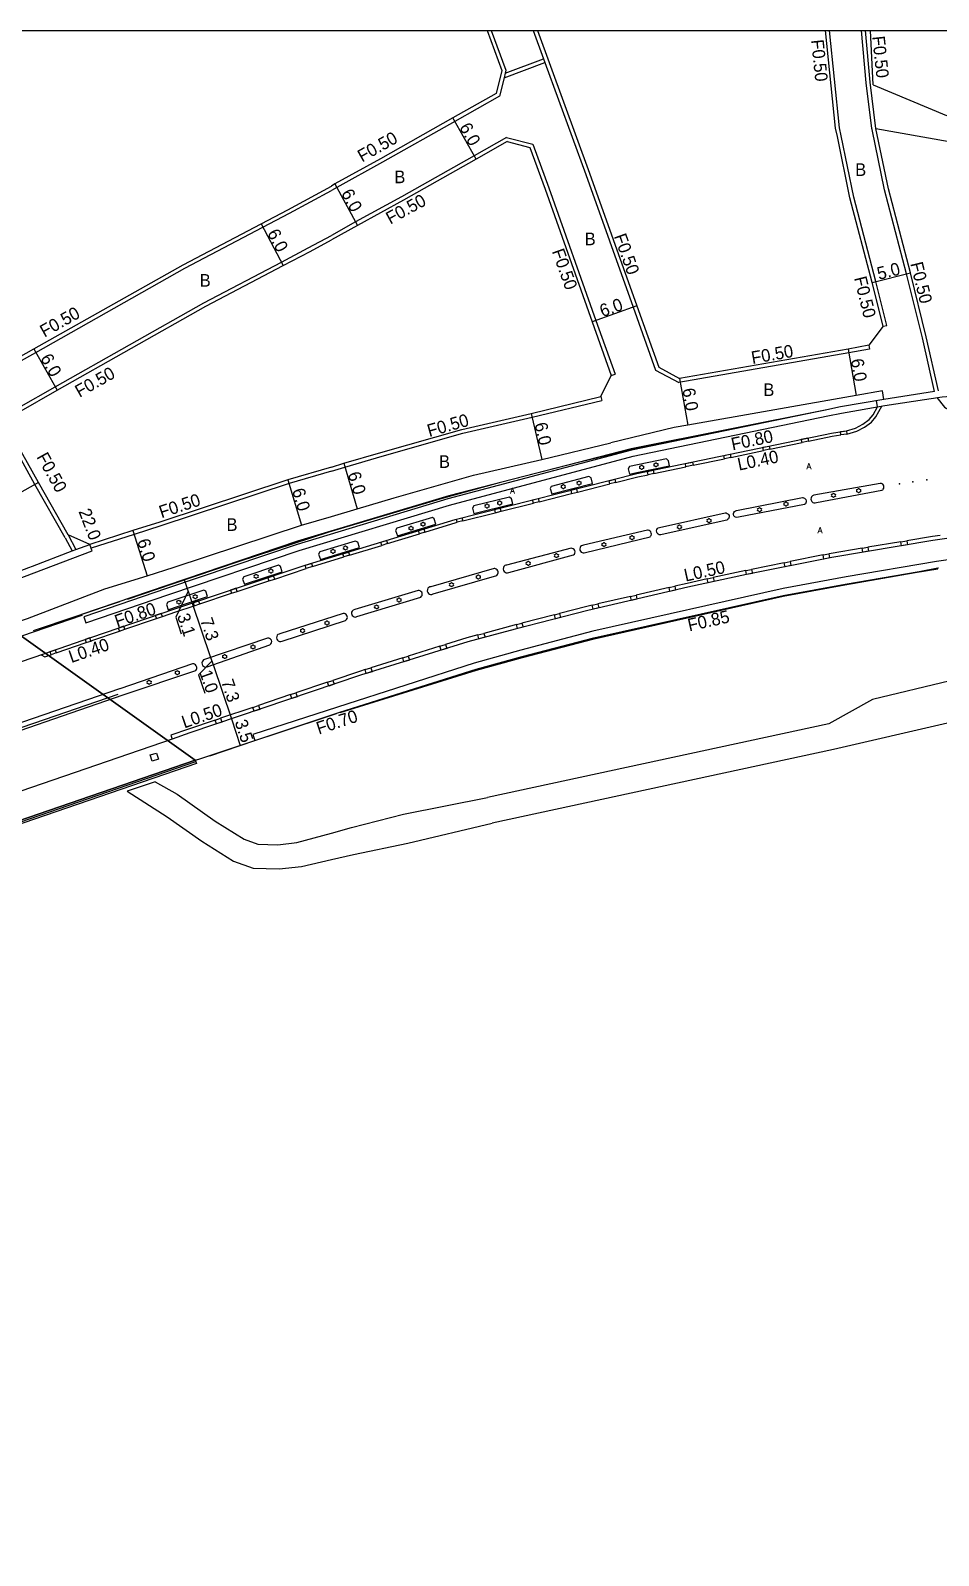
# Model space of a CAD drawing. Header units: metres. Extents: x -8000 to -6400, y -117600 to -117000.
# Drawn here: x -7521 to -7405.8, y -117193.5 to -117000 of the extents above; entities that cross this region are included whole.
import ezdxf

# ---------------------------------------------------------------- set-up
doc = ezdxf.new("R2010")
doc.units = ezdxf.units.M
doc.header["$LTSCALE"] = 2.5
for name, color, linetype in [('側溝・桝', 7, 'Continuous'), ('図郭', 7, 'Continuous'), ('幅員', 7, 'Continuous'), ('植栽', 7, 'Continuous'), ('歩道・分離帯・安全施設', 7, 'Continuous'), ('舗装', 7, 'Continuous'), ('道路', 7, 'Continuous')]:
    doc.layers.add(name, color=color, linetype=linetype)
doc.styles.get("Standard").update_dxf_attribs({"font": ''})
doc.styles.add('YOKO_DECO', font='txt.shx', dxfattribs={"bigfont": 'extfont.shx'})
doc.styles.get('Standard').set_extended_font_data('@MS PGothic')

# ---------------------------------------------------------------- blocks, each defined once
blk = doc.blocks.new('223900')
blk.add_lwpolyline([(-0.22, -0.37), (-0.44, -0.3), (-0.47, -0.27), (-0.48, -0.24), (-0.44, 0.01), (-0.48, 0.23), (-0.47, 0.27), (-0.45, 0.29), (-0.21, 0.38), (-0.04, 0.53), (0, 0.54), (0.03, 0.53), (0.22, 0.37), (0.44, 0.3), (0.47, 0.27), (0.48, 0.24), (0.44, -0.01), (0.48, -0.23), (0.47, -0.27), (0.45, -0.29), (0.21, -0.38), (0.04, -0.53), (0, -0.54), (-0.03, -0.53)], close=True)

msp = doc.modelspace()

# ---------------------------------------------------------------- linework, layer by layer
at = {"layer": '側溝・桝'}
for points in [[(-7462.56, -117000), (-7460.72, -117005.05)], [(-7457.24, -117000), (-7455.93, -117003.59), (-7455.76, -117004.06), (-7450.56, -117018.26), (-7444.58, -117035.09), (-7441.74, -117043.08)], [(-7418.39, -117012.33), (-7419.68, -117000)], [(-7414.27, -117012.55), (-7414.28, -117012.45), (-7415.02, -117006.62), (-7415.61, -117000)], [(-7413.78, -117012.45), (-7414.52, -117006.57), (-7415.11, -117000)], [(-7460.72, -117005.05), (-7460.81, -117005.42), (-7460.95, -117006.01), (-7461.51, -117008.32)], [(-7460.95, -117006.01), (-7455.76, -117004.06)], [(-7460.81, -117005.42), (-7455.93, -117003.59)], [(-7461.51, -117008.32), (-7467.2, -117011.53)], [(-7467.2, -117011.53), (-7476.38, -117016.72)], [(-7412.4, -117037.41), (-7413.77, -117031.85), (-7416.59, -117021.13), (-7418.18, -117013.36), (-7418.39, -117012.33)], [(-7406.34, -117045.79), (-7407.89, -117038.99), (-7409.89, -117030.86), (-7412.69, -117020.22), (-7414.27, -117012.55)], [(-7544.54, -117013.43), (-7539.96, -117021.77), (-7530.58, -117038.67), (-7528.16, -117043.03), (-7525.35, -117043.27), (-7524.76, -117043.32), (-7524.75, -117043.32), (-7520.34, -117040.84), (-7501.42, -117030.16), (-7491.52, -117024.95), (-7488.14, -117023.17), (-7482.85, -117020.3)], [(-7460.64, -117013.57), (-7464.74, -117015.89), (-7473.95, -117021.1)], [(-7460.64, -117013.57), (-7457.28, -117014.44)], [(-7457.28, -117014.44), (-7455.26, -117019.97), (-7449.29, -117036.77), (-7446.87, -117043.59)], [(-7476.38, -117016.72), (-7482.17, -117019.9)], [(-7482.17, -117019.9), (-7482.85, -117020.3)], [(-7473.95, -117021.1), (-7479.77, -117024.28)], [(-7479.77, -117024.28), (-7482.85, -117025.99)], [(-7516.6, -117064.36), (-7520.45, -117057.59), (-7523.9, -117051.35), (-7522.92, -117048.08), (-7522.49, -117047.83), (-7517.87, -117045.19), (-7499.03, -117034.55), (-7489.19, -117029.37), (-7485.79, -117027.58), (-7482.85, -117025.99)], [(-7420.02, -117048.11), (-7444.77, -117053.23), (-7468.09, -117059.43), (-7487.19, -117065.21), (-7503.74, -117070.79), (-7514.25, -117074.4), (-7513.99, -117075.16), (-7503.48, -117071.55), (-7486.94, -117065.98), (-7467.87, -117060.21), (-7444.58, -117054.02), (-7419.86, -117048.9), (-7418.14, -117048.53), (-7412.65, -117047.58), (-7405.39, -117046.47), (-7398.95, -117045.98), (-7368.98, -117041.98), (-7364.94, -117041.41), (-7344.4, -117038.73), (-7326.77, -117036.29), (-7293.63, -117030.43), (-7287.83, -117029.12)], [(-7412.88, -117037.53), (-7412.4, -117037.41)], [(-7414.66, -117039.94), (-7414.58, -117040.43)], [(-7414.58, -117040.43), (-7417.23, -117040.9), (-7438.77, -117044.66)], [(-7447.34, -117043.75), (-7446.87, -117043.59)], [(-7441.74, -117043.08), (-7438.77, -117044.66)], [(-7482.85, -117055.9), (-7481.13, -117055.39), (-7476.42, -117054), (-7466.19, -117051.1), (-7457.4, -117049.06), (-7448.55, -117046.93)], [(-7448.67, -117046.44), (-7448.55, -117046.93)], [(-7417.45, -117051.19), (-7416.22, -117050.83), (-7415.23, -117050.32), (-7414.36, -117049.69), (-7413.77, -117049.01), (-7413.04, -117047.64)], [(-7406.34, -117045.79), (-7412.77, -117046.8)], [(-7406.05, -117046.57), (-7405.1, -117047.79), (-7404.28, -117048.26), (-7403.37, -117048.6), (-7402.37, -117048.79), (-7401.47, -117048.77), (-7400.55, -117048.66), (-7400.49, -117048.65)], [(-7279.25, -117048.82), (-7279.44, -117048.09), (-7280.8, -117048.46), (-7285.65, -117049.57), (-7287.46, -117049.98), (-7299.94, -117052.52), (-7310.51, -117054.45), (-7325.24, -117056.74), (-7354.86, -117060.56), (-7374.7, -117063.09), (-7394.31, -117065.68), (-7396.65, -117066.04), (-7399.08, -117066.35), (-7406.08, -117067.36)], [(-7422.33, -117052.1), (-7419.35, -117051.48), (-7418.21, -117051.31)], [(-7432.18, -117054.16), (-7428.04, -117053.3)], [(-7427.25, -117053.13), (-7423.15, -117052.28)], [(-7441.96, -117056.2), (-7437.87, -117055.35)], [(-7436.98, -117055.16), (-7432.98, -117054.33)], [(-7482.85, -117055.9), (-7488.2, -117057.49), (-7504.47, -117062.86), (-7507.86, -117063.92), (-7513.33, -117065.66)], [(-7446.8, -117057.34), (-7443.99, -117056.63), (-7442.67, -117056.35)], [(-7456.49, -117059.78), (-7452.37, -117058.74)], [(-7451.61, -117058.55), (-7447.52, -117057.52)], [(-7466.19, -117062.22), (-7462.06, -117061.18)], [(-7461.33, -117060.99), (-7457.23, -117059.96)], [(-7470.99, -117063.64), (-7467.03, -117062.43), (-7466.89, -117062.39)], [(-7516.6, -117064.36), (-7515.73, -117066.03)], [(-7516.25, -117063.97), (-7515.26, -117065.85)], [(-7475.74, -117065.1), (-7471.69, -117063.86)], [(-7410.62, -117064.86), (-7414.8, -117065.55)], [(-7405.63, -117064.05), (-7406.62, -117064.19), (-7409.87, -117064.74)], [(-7523.27, -117068.89), (-7522.66, -117068.66), (-7521.24, -117068.12), (-7520.77, -117067.94), (-7515.73, -117066.03), (-7515.26, -117065.85), (-7513.5, -117065.19)], [(-7522.99, -117069.74), (-7513.19, -117066.03)], [(-7513.19, -117066.03), (-7513.3, -117065.72), (-7513.33, -117065.66), (-7513.5, -117065.19)], [(-7485.23, -117068.01), (-7481.26, -117066.79)], [(-7480.53, -117066.57), (-7476.46, -117065.32)], [(-7420.49, -117066.54), (-7424.67, -117067.38)], [(-7415.52, -117065.67), (-7419.45, -117066.33), (-7419.75, -117066.39)], [(-7406.08, -117067.36), (-7417.55, -117069.31), (-7425.53, -117070.81), (-7449.7, -117076.2), (-7458.83, -117078.63), (-7464.72, -117080.25), (-7482.08, -117085.86), (-7492.8, -117089.33), (-7492.55, -117090.07)], [(-7490.04, -117069.59), (-7486.03, -117068.25)], [(-7430.29, -117068.51), (-7434.43, -117069.41)], [(-7425.42, -117067.53), (-7429.55, -117068.36)], [(-7494.78, -117071.16), (-7490.78, -117069.83)], [(-7440.01, -117070.66), (-7444.21, -117071.63)], [(-7435.17, -117069.57), (-7437.74, -117070.14), (-7439.29, -117070.49)], [(-7499.55, -117072.75), (-7495.5, -117071.4)], [(-7444.91, -117071.8), (-7449.04, -117072.75)], [(-7509.04, -117075.97), (-7505.04, -117074.6)], [(-7504.28, -117074.35), (-7502.58, -117073.76), (-7500.24, -117072.98)], [(-7454.56, -117074.13), (-7458.67, -117075.19)], [(-7449.75, -117072.92), (-7450.43, -117073.07), (-7453.9, -117073.97)], [(-7513.37, -117077.46), (-7513.21, -117077.4), (-7509.73, -117076.21)], [(-7464.26, -117076.68), (-7465.67, -117077.06)], [(-7459.38, -117075.37), (-7459.67, -117075.44), (-7463.49, -117076.48)], [(-7517.77, -117078.97), (-7513.95, -117077.65)], [(-7469.07, -117078.12), (-7473.1, -117079.38)], [(-7465.67, -117077.06), (-7468.36, -117077.9)], [(-7519.65, -117079.19), (-7519.2, -117079.46), (-7519.19, -117079.46), (-7518.4, -117079.19)], [(-7473.8, -117079.59), (-7477.85, -117080.86)], [(-7478.57, -117081.08), (-7479.3, -117081.31), (-7482.67, -117082.45)], [(-7488.02, -117084.25), (-7492.09, -117085.63)], [(-7483.34, -117082.67), (-7487.37, -117084.03)], [(-7492.81, -117085.87), (-7496.91, -117087.26)], [(-7497.57, -117087.48), (-7500.95, -117088.62), (-7503.21, -117089.4), (-7503.04, -117089.89)]]:
    msp.add_lwpolyline(points, dxfattribs=at)
for points in [[(-7417.5, -117050.77), (-7417.45, -117051.19), (-7418.21, -117051.31), (-7418.27, -117050.89)], [(-7427.33, -117052.72), (-7427.25, -117053.13), (-7428.04, -117053.3), (-7428.12, -117052.88)], [(-7422.42, -117051.69), (-7422.33, -117052.1), (-7423.15, -117052.28), (-7423.24, -117051.86)], [(-7437.06, -117054.75), (-7436.98, -117055.16), (-7437.87, -117055.35), (-7437.95, -117054.94)], [(-7432.26, -117053.75), (-7432.18, -117054.16), (-7432.98, -117054.33), (-7433.06, -117053.92)], [(-7446.91, -117056.93), (-7446.8, -117057.34), (-7447.52, -117057.52), (-7447.63, -117057.11)], [(-7442.04, -117055.79), (-7441.96, -117056.2), (-7442.67, -117056.35), (-7442.76, -117055.94)], [(-7452.47, -117058.33), (-7452.37, -117058.74), (-7451.61, -117058.55), (-7451.71, -117058.14)], [(-7462.17, -117060.77), (-7462.06, -117061.18), (-7461.33, -117060.99), (-7461.43, -117060.59)], [(-7456.6, -117059.37), (-7456.49, -117059.78), (-7457.23, -117059.96), (-7457.33, -117059.55)], [(-7466.29, -117061.81), (-7466.19, -117062.22), (-7466.89, -117062.39), (-7466.99, -117061.99)], [(-7475.87, -117064.7), (-7475.74, -117065.1), (-7476.46, -117065.32), (-7476.58, -117064.92)], [(-7471.11, -117063.24), (-7470.99, -117063.64), (-7471.69, -117063.86), (-7471.81, -117063.45)], [(-7410.53, -117065.37), (-7410.62, -117064.86), (-7409.87, -117064.74), (-7409.79, -117065.25)], [(-7480.66, -117066.16), (-7480.53, -117066.57), (-7481.26, -117066.79), (-7481.38, -117066.39)], [(-7420.39, -117067.05), (-7420.49, -117066.54), (-7419.75, -117066.39), (-7419.65, -117066.9)], [(-7415.43, -117066.19), (-7415.52, -117065.67), (-7414.8, -117065.55), (-7414.72, -117066.07)], [(-7485.36, -117067.6), (-7485.23, -117068.01), (-7486.03, -117068.25), (-7486.16, -117067.85)], [(-7430.19, -117069.02), (-7430.29, -117068.51), (-7429.55, -117068.36), (-7429.45, -117068.87)], [(-7425.31, -117068.04), (-7425.42, -117067.53), (-7424.67, -117067.38), (-7424.56, -117067.89)], [(-7495.63, -117071), (-7495.5, -117071.4), (-7494.78, -117071.16), (-7494.91, -117070.76)], [(-7490.91, -117069.43), (-7490.78, -117069.83), (-7490.04, -117069.59), (-7490.18, -117069.19)], [(-7439.9, -117071.17), (-7440.01, -117070.66), (-7439.29, -117070.49), (-7439.18, -117071)], [(-7435.06, -117070.08), (-7435.17, -117069.57), (-7434.43, -117069.41), (-7434.31, -117069.92)], [(-7500.37, -117072.58), (-7500.24, -117072.98), (-7499.55, -117072.75), (-7499.68, -117072.35)], [(-7449.63, -117073.43), (-7449.75, -117072.92), (-7449.04, -117072.75), (-7448.92, -117073.26)], [(-7444.79, -117072.3), (-7444.91, -117071.8), (-7444.21, -117071.63), (-7444.09, -117072.14)], [(-7505.18, -117074.21), (-7505.04, -117074.6), (-7504.28, -117074.35), (-7504.42, -117073.95)], [(-7454.43, -117074.64), (-7454.56, -117074.13), (-7453.9, -117073.97), (-7453.77, -117074.47)], [(-7509.87, -117075.81), (-7509.73, -117076.21), (-7509.04, -117075.97), (-7509.17, -117075.57)], [(-7464.13, -117077.19), (-7464.26, -117076.68), (-7463.49, -117076.48), (-7463.36, -117076.98)], [(-7459.25, -117075.88), (-7459.38, -117075.37), (-7458.67, -117075.19), (-7458.54, -117075.69)], [(-7517.9, -117078.58), (-7517.77, -117078.97), (-7518.4, -117079.19), (-7518.53, -117078.8)], [(-7514.08, -117077.26), (-7513.95, -117077.65), (-7513.37, -117077.46), (-7513.5, -117077.06)], [(-7468.92, -117078.62), (-7469.07, -117078.12), (-7468.36, -117077.9), (-7468.2, -117078.4)], [(-7473.65, -117080.09), (-7473.8, -117079.59), (-7473.1, -117079.38), (-7472.94, -117079.87)], [(-7483.17, -117083.17), (-7483.34, -117082.67), (-7482.67, -117082.45), (-7482.5, -117082.94)], [(-7478.42, -117081.58), (-7478.57, -117081.08), (-7477.85, -117080.86), (-7477.69, -117081.35)], [(-7487.85, -117084.75), (-7488.02, -117084.25), (-7487.37, -117084.03), (-7487.2, -117084.53)], [(-7492.65, -117086.37), (-7492.81, -117085.87), (-7492.09, -117085.63), (-7491.93, -117086.12)], [(-7497.41, -117087.97), (-7497.57, -117087.48), (-7496.91, -117087.26), (-7496.75, -117087.75)], [(-7505.56, -117092.7), (-7505.81, -117091.91), (-7505.02, -117091.66), (-7504.77, -117092.45)]]:
    msp.add_lwpolyline(points, close=True, dxfattribs=at)
at = {"layer": '図郭'}
msp.add_lwpolyline([(-8000, -117000), (-7200, -117000), (-7200, -117600), (-8000, -117600)], close=True, dxfattribs=at)
at = {"layer": '幅員'}
for points in [[(-7464.49, -117016.32), (-7467.44, -117011.1)], [(-7482.41, -117019.46), (-7479.53, -117024.72)], [(-7491.76, -117024.51), (-7488.96, -117029.82)], [(-7414.25, -117031.97), (-7409.41, -117030.74)], [(-7444.11, -117034.93), (-7449.76, -117036.94)], [(-7520.58, -117040.4), (-7517.63, -117045.62)], [(-7417.31, -117040.41), (-7416.27, -117046.31)], [(-7438.68, -117044.14), (-7437.65, -117050.05)], [(-7457.51, -117048.57), (-7456.16, -117054.42)], [(-7481.27, -117054.91), (-7479.57, -117060.67)], [(-7520.01, -117057.34), (-7525.25, -117060.26)], [(-7488.35, -117057.01), (-7486.64, -117062.77)], [(-7508.01, -117063.44), (-7506.23, -117069.17)], [(-7501.51, -117069.65), (-7500.51, -117072.63)], [(-7501.01, -117071.14), (-7502.59, -117074.43), (-7501.88, -117076.56)], [(-7500.51, -117072.63), (-7498.17, -117079.55)], [(-7498.01, -117080), (-7499.71, -117081.74), (-7498.9, -117084.08)], [(-7498.17, -117079.55), (-7497.85, -117080.44)], [(-7497.85, -117080.44), (-7495.52, -117087.34)], [(-7495.52, -117087.34), (-7494.41, -117090.69)]]:
    msp.add_lwpolyline(points, dxfattribs=at)
at = {"layer": '植栽'}
for points in [[(-7439.98, -117055.21), (-7440.1, -117054.58), (-7440.35, -117054.35), (-7445.04, -117055.33), (-7445.22, -117055.62), (-7445.04, -117056.3), (-7444.12, -117056.07)], [(-7449.72, -117057.48), (-7449.91, -117056.75), (-7450.2, -117056.58), (-7454.97, -117057.83), (-7455.08, -117058.1), (-7454.9, -117058.79)], [(-7459.83, -117060.03), (-7459.99, -117059.4), (-7460.27, -117059.22), (-7464.78, -117060.29), (-7464.95, -117060.59), (-7464.77, -117061.27)], [(-7469.59, -117062.62), (-7469.79, -117061.97), (-7470.04, -117061.8), (-7474.55, -117063.15), (-7474.71, -117063.45), (-7474.48, -117064.11)], [(-7479.3, -117065.59), (-7479.5, -117064.93), (-7479.82, -117064.79), (-7484.3, -117066.14), (-7484.46, -117066.43), (-7484.23, -117067.1)], [(-7489.07, -117068.66), (-7489.29, -117067.99), (-7489.57, -117067.84), (-7493.95, -117069.3), (-7494.11, -117069.59), (-7493.88, -117070.26)], [(-7502.76, -117073.22), (-7498.54, -117071.82), (-7498.77, -117071.14), (-7499.02, -117070.99), (-7503.61, -117072.53), (-7503.77, -117072.82), (-7503.54, -117073.49)]]:
    msp.add_lwpolyline(points, close=True, dxfattribs=at)
at = {"layer": '歩道・分離帯・安全施設'}
for points in [[(-7649.71, -117123.87), (-7624.14, -117115.06), (-7614.6, -117111.79), (-7598.89, -117106.36), (-7572.61, -117097.34), (-7519.33, -117079.07), (-7513.34, -117077), (-7502.71, -117073.36), (-7486.16, -117067.85), (-7467.14, -117062.02), (-7444.09, -117056.22), (-7419.43, -117051.07), (-7417.5, -117050.77), (-7416.37, -117050.44), (-7415.45, -117049.96), (-7414.65, -117049.37), (-7414.11, -117048.76), (-7413.58, -117047.74), (-7413.71, -117046.96)], [(-7649.71, -117123.87), (-7624.14, -117115.06), (-7614.6, -117111.79), (-7598.89, -117106.36), (-7572.61, -117097.34), (-7519.33, -117079.07), (-7513.34, -117077), (-7502.71, -117073.36), (-7486.16, -117067.85), (-7467.14, -117062.02), (-7444.09, -117056.22), (-7419.43, -117051.07), (-7417.5, -117050.77), (-7416.37, -117050.44), (-7415.45, -117049.96), (-7414.65, -117049.37), (-7414.11, -117048.76), (-7413.58, -117047.74)], [(-7420.17, -117048.15), (-7438.35, -117051.79), (-7445.55, -117053.35), (-7451.33, -117054.76), (-7461.57, -117057.4), (-7468.79, -117059.37), (-7483.17, -117063.66), (-7494.55, -117067.36), (-7503.05, -117070.24), (-7508.74, -117072.18)], [(-7431.47, -117060.9), (-7423.08, -117059.25), (-7423.04, -117059.25), (-7422.95, -117059.27), (-7422.83, -117059.32), (-7422.74, -117059.4), (-7422.65, -117059.52), (-7422.61, -117059.65), (-7422.61, -117059.79), (-7422.65, -117059.94), (-7422.72, -117060.05), (-7422.83, -117060.15), (-7431.22, -117061.76)], [(-7431.22, -117061.76), (-7431.41, -117061.79), (-7431.58, -117061.75), (-7431.68, -117061.69), (-7431.79, -117061.56), (-7431.84, -117061.42), (-7431.84, -117061.26), (-7431.79, -117061.13), (-7431.7, -117061.01), (-7431.59, -117060.93), (-7431.47, -117060.9)], [(-7399.44, -117063.68), (-7406.54, -117064.71), (-7419.36, -117066.84), (-7430.18, -117069.02), (-7437.63, -117070.64), (-7450.3, -117073.58), (-7459.53, -117075.95), (-7465.53, -117077.56), (-7479.14, -117081.8), (-7500.78, -117089.12), (-7503.04, -117089.89), (-7557.97, -117108.75), (-7593, -117120.78), (-7607.14, -117125.57), (-7626.14, -117132.2), (-7654.29, -117141.81)], [(-7399.44, -117063.68), (-7406.54, -117064.71), (-7419.36, -117066.84), (-7430.18, -117069.02), (-7437.63, -117070.64), (-7450.3, -117073.58), (-7459.53, -117075.95), (-7465.53, -117077.56), (-7479.14, -117081.8), (-7500.78, -117089.12), (-7503.04, -117089.89), (-7557.97, -117108.75), (-7593, -117120.78), (-7607.14, -117125.57), (-7626.14, -117132.2), (-7654.29, -117141.81)], [(-7481.75, -117086.53), (-7464.42, -117081.17), (-7458.61, -117079.55), (-7449.52, -117077.17), (-7425.53, -117071.78), (-7417.71, -117070.31), (-7408.81, -117068.77), (-7405.93, -117068.3)], [(-7509.72, -117072.5), (-7520.68, -117076.17)], [(-7530.07, -117091.48), (-7509.26, -117084.28), (-7500.03, -117081.2), (-7499.95, -117081.06), (-7499.91, -117080.93), (-7499.91, -117080.76), (-7499.98, -117080.59), (-7500.08, -117080.47), (-7500.19, -117080.4), (-7500.3, -117080.36), (-7500.46, -117080.35), (-7509.67, -117083.5), (-7509.73, -117083.53), (-7530.29, -117090.56)], [(-7509.95, -117084.23), (-7520.61, -117087.93), (-7534.39, -117092.6), (-7557.78, -117100.59), (-7579.28, -117108.04), (-7596.79, -117114.06), (-7616.06, -117120.75)], [(-7482.25, -117086.69), (-7489.75, -117089.18), (-7492.6, -117090.11), (-7498.29, -117092.07)], [(-7589.05, -117123.37), (-7567.03, -117115.84), (-7500.05, -117092.74)]]:
    msp.add_lwpolyline(points, dxfattribs=at)
for points in [[(-7421.33, -117059.89), (-7413.01, -117058.32), (-7412.92, -117058.26), (-7412.84, -117058.18), (-7412.79, -117058.07), (-7412.76, -117057.97), (-7412.77, -117057.81), (-7412.83, -117057.66), (-7412.92, -117057.56), (-7413.06, -117057.49), (-7413.15, -117057.47), (-7413.23, -117057.46), (-7421.64, -117058.95), (-7421.72, -117058.98), (-7421.83, -117059.04), (-7421.94, -117059.15), (-7422.01, -117059.3), (-7422.02, -117059.47), (-7422, -117059.6), (-7421.91, -117059.74), (-7421.79, -117059.86), (-7421.67, -117059.91), (-7421.48, -117059.93)], [(-7441.23, -117063.04), (-7441.23, -117063.04), (-7432.89, -117061.2), (-7432.83, -117061.2), (-7432.76, -117061.21), (-7432.64, -117061.26), (-7432.55, -117061.32), (-7432.47, -117061.41), (-7432.41, -117061.55), (-7432.4, -117061.68), (-7432.43, -117061.83), (-7432.49, -117061.94), (-7432.59, -117062.04), (-7432.71, -117062.1), (-7440.91, -117063.94), (-7441.08, -117063.99), (-7441.26, -117063.97), (-7441.4, -117063.89), (-7441.51, -117063.78), (-7441.58, -117063.63), (-7441.6, -117063.47), (-7441.55, -117063.3), (-7441.47, -117063.18), (-7441.39, -117063.11)], [(-7450.62, -117066.24), (-7442.43, -117064.25), (-7442.35, -117064.17), (-7442.29, -117064.05), (-7442.25, -117063.91), (-7442.27, -117063.75), (-7442.33, -117063.61), (-7442.42, -117063.51), (-7442.55, -117063.42), (-7442.66, -117063.38), (-7442.75, -117063.38), (-7450.85, -117065.3), (-7450.99, -117065.33), (-7451.12, -117065.39), (-7451.23, -117065.48), (-7451.3, -117065.59), (-7451.34, -117065.75), (-7451.33, -117065.92), (-7451.27, -117066.06), (-7451.17, -117066.17), (-7451.05, -117066.24), (-7450.92, -117066.28), (-7450.79, -117066.27)], [(-7460.33, -117068.74), (-7452.12, -117066.54), (-7452.03, -117066.45), (-7451.96, -117066.32), (-7451.94, -117066.15), (-7451.97, -117065.99), (-7452.05, -117065.86), (-7452.16, -117065.76), (-7452.3, -117065.7), (-7452.44, -117065.69), (-7460.65, -117067.82), (-7460.74, -117067.84), (-7460.84, -117067.89), (-7460.96, -117068), (-7461.03, -117068.14), (-7461.06, -117068.32), (-7461.03, -117068.49), (-7460.94, -117068.63), (-7460.81, -117068.73), (-7460.67, -117068.79), (-7460.52, -117068.8)], [(-7469.93, -117071.47), (-7461.88, -117069.13), (-7461.79, -117069.03), (-7461.73, -117068.93), (-7461.69, -117068.79), (-7461.7, -117068.65), (-7461.74, -117068.53), (-7461.83, -117068.41), (-7461.93, -117068.32), (-7462.04, -117068.28), (-7462.13, -117068.26), (-7462.21, -117068.26), (-7470.24, -117070.56), (-7470.34, -117070.58), (-7470.49, -117070.65), (-7470.6, -117070.76), (-7470.67, -117070.9), (-7470.69, -117071.11), (-7470.63, -117071.28), (-7470.54, -117071.41), (-7470.42, -117071.49), (-7470.27, -117071.54), (-7470.1, -117071.54)], [(-7479.6, -117074.35), (-7471.52, -117071.89), (-7471.41, -117071.77), (-7471.35, -117071.66), (-7471.32, -117071.52), (-7471.34, -117071.39), (-7471.39, -117071.26), (-7471.48, -117071.16), (-7471.59, -117071.09), (-7471.71, -117071.05), (-7471.84, -117071.05), (-7479.89, -117073.47), (-7480.08, -117073.54), (-7480.2, -117073.65), (-7480.28, -117073.81), (-7480.29, -117073.97), (-7480.26, -117074.1), (-7480.2, -117074.22), (-7480.09, -117074.32), (-7479.96, -117074.39), (-7479.78, -117074.41)], [(-7489.1, -117077.46), (-7481.04, -117074.83), (-7480.92, -117074.73), (-7480.85, -117074.61), (-7480.82, -117074.49), (-7480.83, -117074.35), (-7480.88, -117074.2), (-7480.97, -117074.08), (-7481.08, -117074.01), (-7481.19, -117073.96), (-7481.29, -117073.95), (-7481.35, -117073.96), (-7489.39, -117076.54), (-7489.49, -117076.57), (-7489.62, -117076.64), (-7489.71, -117076.73), (-7489.78, -117076.87), (-7489.81, -117077.04), (-7489.78, -117077.2), (-7489.7, -117077.34), (-7489.58, -117077.44), (-7489.44, -117077.5), (-7489.27, -117077.51), (-7489.1, -117077.46)], [(-7498.61, -117080.71), (-7490.64, -117077.92), (-7490.52, -117077.82), (-7490.45, -117077.69), (-7490.42, -117077.53), (-7490.45, -117077.36), (-7490.56, -117077.21), (-7490.68, -117077.13), (-7490.8, -117077.1), (-7490.86, -117077.09), (-7490.96, -117077.1), (-7498.92, -117079.81), (-7499.05, -117079.86), (-7499.15, -117079.95), (-7499.24, -117080.09), (-7499.28, -117080.23), (-7499.25, -117080.41), (-7499.19, -117080.55), (-7499.08, -117080.65), (-7498.96, -117080.72), (-7498.79, -117080.75)]]:
    msp.add_lwpolyline(points, close=True, dxfattribs=at)
for p in [(-7409.09, -117057.25, 9.2), (-7407.33, -117057, 9.13), (-7410.8, -117057.51, 9.26)]:
    msp.add_point(p, dxfattribs=at)
at = {"layer": '舗装'}
msp.add_lwpolyline([(-7500.11, -117092.58), (-7522.17, -117076.84)], dxfattribs=at)
at = {"layer": '道路'}
for points in [[(-7463.1, -117000), (-7461.24, -117005.07)], [(-7456.71, -117000), (-7450.09, -117018.1), (-7444.11, -117034.93), (-7441.33, -117042.73)], [(-7418.89, -117012.41), (-7420.18, -117000)], [(-7414.14, -117006.9), (-7414.46, -117000)], [(-7414.14, -117006.9), (-7404.81, -117010.79), (-7376.73, -117006.11), (-7372.09, -117000)], [(-7413.78, -117012.45), (-7404.51, -117014.1), (-7375.83, -117009.23), (-7366.67, -117005.74), (-7363.29, -117002.51), (-7363.32, -117000)], [(-7461.24, -117005.07), (-7461.95, -117007.99)], [(-7461.95, -117007.99), (-7467.44, -117011.1)], [(-7543.05, -117010.39), (-7544.09, -117013.2), (-7539.52, -117021.53), (-7530.14, -117038.43), (-7527.85, -117042.56), (-7524.86, -117042.81), (-7520.58, -117040.4), (-7501.66, -117029.72), (-7491.76, -117024.51), (-7488.37, -117022.73), (-7482.85, -117019.73)], [(-7467.44, -117011.1), (-7476.63, -117016.29)], [(-7412.88, -117037.53), (-7414.25, -117031.97), (-7417.07, -117021.24), (-7418.67, -117013.46), (-7418.89, -117012.41)], [(-7405.84, -117045.72), (-7407.4, -117038.87), (-7409.41, -117030.74), (-7412.2, -117020.1), (-7413.78, -117012.45)], [(-7460.57, -117014.1), (-7464.49, -117016.32), (-7473.71, -117021.53)], [(-7460.57, -117014.1), (-7457.66, -117014.86)], [(-7476.63, -117016.29), (-7482.41, -117019.46), (-7482.85, -117019.73)], [(-7457.66, -117014.86), (-7455.73, -117020.14), (-7449.76, -117036.94), (-7447.34, -117043.75)], [(-7473.71, -117021.53), (-7479.53, -117024.72), (-7482.85, -117026.55)], [(-7482.85, -117055.38), (-7488.35, -117057.01), (-7504.62, -117062.39), (-7508.01, -117063.44), (-7513.5, -117065.19), (-7516.25, -117063.97), (-7520.01, -117057.34), (-7523.36, -117051.29), (-7522.5, -117048.41), (-7517.63, -117045.62), (-7498.79, -117034.99), (-7488.96, -117029.82), (-7485.55, -117028.02), (-7482.85, -117026.55)], [(-7412.88, -117037.53), (-7414.66, -117039.94)], [(-7414.66, -117039.94), (-7417.31, -117040.41), (-7438.68, -117044.14)], [(-7448.67, -117046.44), (-7447.34, -117043.75)], [(-7441.33, -117042.73), (-7438.68, -117044.14)], [(-7412.77, -117046.8), (-7412.93, -117045.7), (-7416.27, -117046.31), (-7437.65, -117050.05), (-7439.39, -117050.36), (-7447.42, -117052.31)], [(-7412.77, -117046.8), (-7418.27, -117047.74), (-7420.02, -117048.11), (-7444.84, -117053.07), (-7467.94, -117059.04), (-7487.15, -117064.8), (-7503.72, -117070.39), (-7514.54, -117074.09), (-7514.5, -117074.21), (-7522.17, -117076.84), (-7573.53, -117094.46), (-7599.82, -117103.52), (-7615.57, -117108.97), (-7625.06, -117112.22), (-7626.07, -117112.56), (-7629.35, -117113.64), (-7629.41, -117113.47), (-7662.1, -117124.8), (-7671.66, -117128.08)], [(-7482.85, -117055.38), (-7481.27, -117054.91), (-7476.56, -117053.52), (-7466.31, -117050.61), (-7457.51, -117048.57), (-7448.67, -117046.44)], [(-7482.85, -117061.64), (-7479.57, -117060.67), (-7474.89, -117059.28), (-7464.81, -117056.43), (-7456.16, -117054.42), (-7447.42, -117052.31)], [(-7539.15, -117080.07), (-7536.94, -117079.87), (-7525.33, -117075.89), (-7521.39, -117074.59), (-7511.57, -117070.83), (-7506.23, -117069.17), (-7502.78, -117068.1), (-7486.64, -117062.77), (-7482.85, -117061.64)], [(-7653.2, -117144.97), (-7625.07, -117135.31), (-7606.05, -117128.74), (-7592.62, -117124.16), (-7592.44, -117124.28), (-7589.39, -117123.29), (-7589.27, -117123.25), (-7570.55, -117116.79), (-7557, -117112.12), (-7539.88, -117106.24), (-7500.11, -117092.58), (-7499.67, -117092.43), (-7481.76, -117086.49), (-7464.49, -117081.03), (-7458.63, -117079.42), (-7449.55, -117077.06), (-7425.54, -117071.67), (-7417.69, -117070.25), (-7408.31, -117068.64), (-7405.94, -117068.16), (-7405.84, -117068.15)], [(-7404.37, -117082.5), (-7414.23, -117084.86), (-7419.77, -117087.96), (-7463.06, -117097.32)], [(-7404.72, -117087.87), (-7419.18, -117091.21), (-7462.47, -117100.57)], [(-7505.19, -117095.31), (-7508.76, -117096.52)], [(-7505.19, -117095.31), (-7502.41, -117096.88), (-7497.59, -117100.3), (-7493.92, -117102.59), (-7492.17, -117103.23), (-7489.62, -117103.29), (-7487.22, -117103.02), (-7482.85, -117101.82)], [(-7508.76, -117096.52), (-7503.68, -117099.74), (-7499.29, -117102.85), (-7495.27, -117105.37), (-7492.75, -117106.28), (-7489.49, -117106.36), (-7486.64, -117106.04), (-7482.85, -117105.17)], [(-7482.85, -117101.82), (-7480.31, -117101.12), (-7473.68, -117099.41), (-7463.06, -117097.32)], [(-7482.85, -117105.17), (-7480.06, -117104.53), (-7473.13, -117103.1), (-7462.47, -117100.57)]]:
    msp.add_lwpolyline(points, dxfattribs=at)
for points in [[(-7570.55, -117116.79), (-7589.27, -117123.25), (-7626.07, -117112.56), (-7625.06, -117112.22), (-7615.57, -117108.97), (-7599.82, -117103.52), (-7573.53, -117094.46), (-7522.17, -117076.84), (-7500.11, -117092.58), (-7539.88, -117106.24), (-7557, -117112.12)], [(-7499.95, -117093.01), (-7539.73, -117106.66), (-7556.85, -117112.54), (-7570.4, -117117.22), (-7589.1, -117123.67), (-7589.27, -117123.25), (-7570.55, -117116.79), (-7557, -117112.12), (-7539.88, -117106.24), (-7500.11, -117092.58)]]:
    msp.add_lwpolyline(points, close=True, dxfattribs=at)

# ---------------------------------------------------------------- block references
at = {"layer": '植栽', "xscale": 0.5, "yscale": 0.5, "zscale": 0.5}
for p in [(-7443.49, -117055.42, 9.99), (-7441.67, -117055.1, 9.99), (-7451.43, -117057.42, 10.27), (-7453.44, -117057.88, 10.27), (-7419.16, -117058.98, 9.1), (-7415.96, -117058.38, 9.1), (-7463.1, -117060.33, 10.53), (-7461.51, -117059.94, 10.53), (-7428.54, -117060.78, 9.36), (-7425.18, -117060.07, 9.36), (-7472.75, -117063.14, 10.62), (-7471.22, -117062.63, 10.62), (-7438.7, -117062.98, 9.66), (-7434.94, -117062.18, 9.66), (-7448.28, -117065.21, 9.93), (-7444.71, -117064.33, 9.93), (-7482.64, -117066.08, 10.7), (-7481.06, -117065.65, 10.7), (-7454.3, -117066.61, 10.19), (-7490.52, -117068.58, 10.75), (-7457.88, -117067.59, 10.19), (-7492.39, -117069.26, 10.75), (-7467.61, -117070.29, 10.4), (-7464.2, -117069.33, 10.4), (-7502.19, -117072.52, 10.75), (-7500.12, -117071.83, 10.75), (-7477.12, -117073.12, 10.58), (-7474.26, -117072.26, 10.58), (-7486.5, -117076.15, 10.71), (-7483.4, -117075.16, 10.71), (-7492.78, -117078.2, 10.79), (-7496.39, -117079.42, 10.79), (-7505.96, -117082.69, 10.88), (-7502.38, -117081.48, 10.88)]:
    msp.add_blockref('223900', p, dxfattribs=at)

# ---------------------------------------------------------------- texts
at = {"layer": '側溝・桝'}
for s, rotation, p in [('F0.50', 275.9451, (-7422.01, -117001.22)), ('F0.50', 275.9451, (-7414.26, -117000.77)), ('F0.50', 29.48, (-7478.95, -117016.76)), ('F0.50', 28.7117, (-7475.37, -117024.64)), ('F0.50', 289.566, (-7447.03, -117026.09)), ('F0.50', 289.5666, (-7454.9, -117028.01)), ('F0.50', 283.8419, (-7409.43, -117029.57)), ('F0.50', 283.8419, (-7416.57, -117031.4)), ('F0.50', 29.4351, (-7519.24, -117038.97)), ('F0.50', 9.9112, (-7429.44, -117042.32)), ('F0.50', 29.4344, (-7514.79, -117046.6)), ('F0.50', 15.8205, (-7470.43, -117051.58)), ('F0.80', 11.6967, (-7431.96, -117053.28)), ('F0.50', 298.9789, (-7520.29, -117054.09)), ('L0.40', 11.7984, (-7431.15, -117055.84)), ('F0.50', 18.2709, (-7504.39, -117061.89)), ('L0.50', 12.2978, (-7437.92, -117069.92)), ('F0.80', 18.9452, (-7510.01, -117075.75)), ('F0.85', 12.6429, (-7437.45, -117076.24)), ('L0.40', 19.088, (-7515.83, -117080.26)), ('L0.50', 18.9497, (-7501.5, -117088.55)), ('F0.70', 18.3477, (-7484.44, -117089.33))]:
    msp.add_text(s, height=1.6, rotation=rotation, dxfattribs=at).set_placement(p)
at = {"layer": '幅員'}
for s, rotation, p in [('6.0', 299.4798, (-7466.67, -117012.27)), ('6.0', 298.7116, (-7481.65, -117020.64)), ('6.0', 297.7755, (-7491.02, -117025.7)), ('5.0', 14.2927, (-7413.4, -117031.65)), ('6.0', 19.6149, (-7448.47, -117036.38)), ('6.0', 299.5326, (-7519.81, -117041.57)), ('6.0', 279.9769, (-7416.97, -117041.77)), ('6.0', 279.9029, (-7438.34, -117045.5)), ('6.0', 283.062, (-7457.1, -117049.91)), ('6.0', 286.5162, (-7480.78, -117056.23)), ('6.0', 286.517, (-7487.85, -117058.33)), ('22.0', 290.9348, (-7514.94, -117061.01)), ('6.0', 287.2905, (-7507.5, -117064.75)), ('3.1', 288.4156, (-7502.44, -117074.25)), ('7.3', 288.7463, (-7499.51, -117074.81)), ('1.0', 289.2867, (-7499.61, -117081.45)), ('7.3', 288.6648, (-7496.86, -117082.61)), ('3.5', 288.3477, (-7495.13, -117087.72))]:
    msp.add_text(s, height=1.6, rotation=rotation, dxfattribs=at).set_placement(p)
at = {"layer": '舗装'}
for p in [(-7474.86, -117019.37), (-7416.41, -117018.45), (-7450.72, -117027.24), (-7499.55, -117032.5), (-7428.06, -117046.37), (-7469.2, -117055.49), (-7496.15, -117063.48)]:
    msp.add_text('B', height=1.6, dxfattribs=at).set_placement(p)
at = {"layer": '舗装', "style": 'YOKO_DECO'}
for p in [(-7422.56, -117055.66, 9.39), (-7460.17, -117058.75, 10.77), (-7421.16, -117063.77, 8.85)]:
    msp.add_text('A', height=0.75, dxfattribs=at).set_placement(p)

doc.saveas('drawing.dxf')
